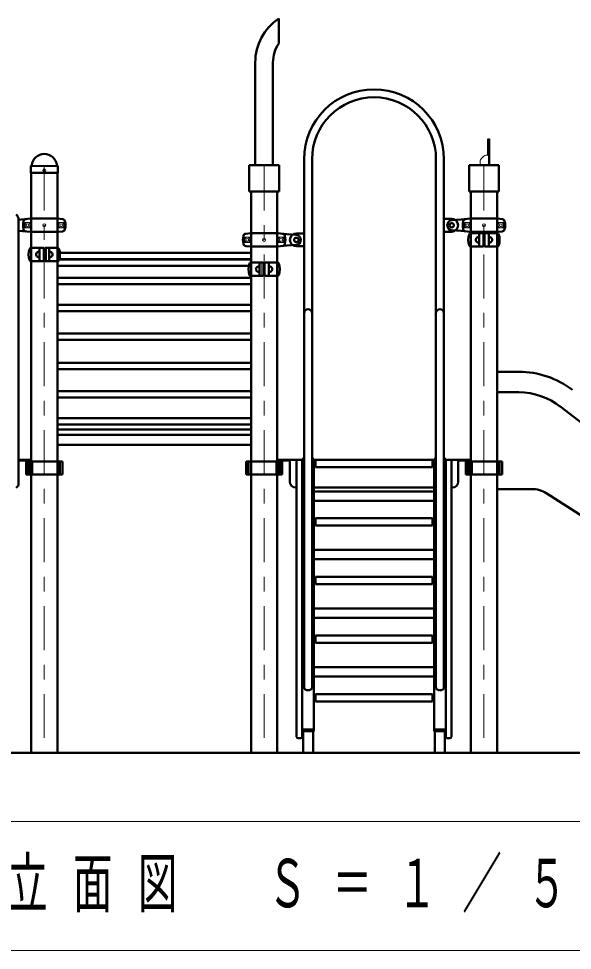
# Model space of a CAD drawing. Units: millimetres on the paper, scale 1:50. Extents: x -385 to 0, y -594 to 267.
# Drawn here: x -275.2 to -237.4, y -141.5 to -77.9 of the extents above; entities that cross this region are included whole.
import ezdxf

# ---------------------------------------------------------------- set-up
doc = ezdxf.new("R2010")
doc.units = ezdxf.units.MM
doc.linetypes.add('USER2', pattern=[6, 3, -1, 1, -1])
doc.layers.add('LY_1', color=140, linetype='Continuous', lineweight=50)
doc.styles.add('ＭＳ ゴシック', font='')
doc.styles.get('ＭＳ ゴシック').set_extended_font_data('MS Gothic')

msp = doc.modelspace()

# ---------------------------------------------------------------- linework, layer by layer
at = {"layer": 'LY_1'}
for p, q in [((-257.412, -79.602), (-257.412, -77.916)), ((-259.012, -87.912), (-259.012, -80.912)), ((-257.802, -87.912), (-257.802, -80.912)), ((-243.121, -86.112), (-243.121, -87.24)), ((-243.057, -86.112), (-243.057, -87.912)), ((-255.679, -98.013), (-255.679, -87.513)), ((-255.135, -98.013), (-255.135, -87.512)), ((-246.679, -98.013), (-246.679, -87.512)), ((-246.135, -98.013), (-246.135, -87.513)), ((-274.336, -88.422), (-274.327, -88.026)), ((-274.303, -87.968), (-274.281, -87.946)), ((-272.51, -87.968), (-272.532, -87.946)), ((-272.478, -88.422), (-272.486, -88.026)), ((-259.423, -87.912), (-257.391, -87.912)), ((-259.423, -89.712), (-259.423, -87.912)), ((-257.391, -89.712), (-257.391, -87.912)), ((-244.423, -89.712), (-244.423, -87.912)), ((-242.391, -87.912), (-244.423, -87.912)), ((-242.391, -89.712), (-242.391, -87.912)), ((-274.336, -88.422), (-274.326, -88.432)), ((-272.487, -88.432), (-274.326, -88.432)), ((-274.298, -88.432), (-274.298, -128.013)), ((-272.516, -88.432), (-272.516, -128.013)), ((-272.487, -88.432), (-272.478, -88.422)), ((-259.423, -89.712), (-257.391, -89.712)), ((-259.298, -89.712), (-259.298, -128.013)), ((-257.516, -89.712), (-257.516, -128.013)), ((-244.423, -89.712), (-242.391, -89.712)), ((-244.298, -89.712), (-244.298, -128.013)), ((-242.516, -89.712), (-242.516, -128.013)), ((-274.327, -91.563), (-275.191, -91.638)), ((-275.157, -109.613), (-275.157, -91.616)), ((-272.487, -91.563), (-274.327, -91.563)), ((-272.487, -91.563), (-272.171, -91.59)), ((-245.607, -91.573), (-246.135, -91.573)), ((-244.957, -91.618), (-245.587, -91.664)), ((-244.327, -91.563), (-244.957, -91.618)), ((-242.487, -91.563), (-244.327, -91.563)), ((-242.487, -91.563), (-242.171, -91.59)), ((-274.327, -92.463), (-275.157, -92.39)), ((-272.487, -92.463), (-274.327, -92.463)), ((-272.487, -92.463), (-272.171, -92.435)), ((-259.327, -92.563), (-259.642, -92.59)), ((-259.327, -92.563), (-257.486, -92.563)), ((-257.487, -92.563), (-256.857, -92.618)), ((-256.857, -92.618), (-256.226, -92.664)), ((-256.207, -92.573), (-255.679, -92.573)), ((-245.607, -92.453), (-246.135, -92.453)), ((-244.957, -92.407), (-245.587, -92.361)), ((-244.327, -92.463), (-244.957, -92.407)), ((-244.329, -92.563), (-243.477, -92.563)), ((-242.487, -92.463), (-244.327, -92.463)), ((-243.732, -93.013), (-243.732, -92.583)), ((-243.437, -92.603), (-243.437, -93.423)), ((-243.377, -92.603), (-243.377, -93.423)), ((-242.485, -92.563), (-243.337, -92.563)), ((-243.082, -93.013), (-243.082, -92.583)), ((-242.487, -92.463), (-242.171, -92.435)), ((-259.327, -93.463), (-259.642, -93.435)), ((-257.487, -93.463), (-256.857, -93.407)), ((-256.857, -93.407), (-256.226, -93.361)), ((-256.207, -93.453), (-255.678, -93.453)), ((-243.732, -92.827), (-243.772, -92.826)), ((-243.732, -93.198), (-243.772, -93.2)), ((-243.732, -93.013), (-243.732, -93.443)), ((-243.082, -92.827), (-243.042, -92.826)), ((-243.082, -93.013), (-243.082, -93.443)), ((-243.082, -93.198), (-243.042, -93.2)), ((-274.329, -93.563), (-273.477, -93.563)), ((-273.732, -93.827), (-273.772, -93.826)), ((-273.732, -94.013), (-273.732, -93.583)), ((-273.732, -94.013), (-273.732, -94.443)), ((-273.437, -93.603), (-273.437, -94.423)), ((-273.377, -93.603), (-273.377, -94.423)), ((-272.485, -93.563), (-273.337, -93.563)), ((-273.082, -94.013), (-273.082, -93.583)), ((-273.082, -93.827), (-273.042, -93.826)), ((-273.082, -94.013), (-273.082, -94.443)), ((-259.298, -93.896), (-272.516, -93.896)), ((-259.327, -93.463), (-257.486, -93.463)), ((-244.329, -93.463), (-243.477, -93.463)), ((-242.487, -93.463), (-243.337, -93.463)), ((-274.327, -94.463), (-273.477, -94.463)), ((-273.732, -94.198), (-273.772, -94.2)), ((-272.485, -94.463), (-273.337, -94.463)), ((-273.082, -94.198), (-273.042, -94.2)), ((-259.298, -94.345), (-272.387, -94.345)), ((-259.298, -94.33), (-272.382, -94.33)), ((-259.329, -94.563), (-258.477, -94.563)), ((-258.732, -95.013), (-258.732, -94.583)), ((-258.437, -94.603), (-258.437, -95.423)), ((-258.377, -94.603), (-258.377, -95.423)), ((-257.485, -94.563), (-258.337, -94.563)), ((-258.082, -95.013), (-258.082, -94.583)), ((-259.452, -94.779), (-272.516, -94.779)), ((-258.732, -94.827), (-258.772, -94.826)), ((-258.732, -95.198), (-258.772, -95.2)), ((-258.732, -95.013), (-258.732, -95.443)), ((-258.082, -94.827), (-258.042, -94.826)), ((-258.082, -95.013), (-258.082, -95.443)), ((-258.082, -95.198), (-258.042, -95.2)), ((-259.298, -95.61), (-272.516, -95.61)), ((-259.329, -95.463), (-258.477, -95.463)), ((-257.487, -95.463), (-258.337, -95.463)), ((-259.298, -96.044), (-272.516, -96.044)), ((-259.298, -97.453), (-272.516, -97.453)), ((-259.298, -97.887), (-272.516, -97.887)), ((-255.679, -123.532), (-255.679, -98.013)), ((-255.135, -123.532), (-255.135, -98.013)), ((-246.679, -123.532), (-246.679, -98.013)), ((-246.135, -123.532), (-246.135, -98.013)), ((-259.298, -99.396), (-272.516, -99.396)), ((-259.298, -99.83), (-272.516, -99.83)), ((-259.298, -101.396), (-272.516, -101.396)), ((-259.298, -101.83), (-272.516, -101.83)), ((-242.516, -102.013), (-241.027, -102.013)), ((-259.298, -103.338), (-272.516, -103.338)), ((-242.516, -103.413), (-241.027, -103.413)), ((-259.298, -103.772), (-272.516, -103.772)), ((-216.731, -120.86), (-238.226, -104.363)), ((-259.298, -105.181), (-272.516, -105.181)), ((-259.298, -105.615), (-272.516, -105.615)), ((-259.298, -105.943), (-272.516, -105.943)), ((-259.298, -106.323), (-272.516, -106.323)), ((-259.298, -106.323), (-272.516, -106.323)), ((-259.298, -107.003), (-272.516, -107.003)), ((-274.298, -108.013), (-275.157, -108.013)), ((-274.298, -108.059), (-275.157, -108.059)), ((-257.516, -108.013), (-256.657, -108.013)), ((-257.516, -108.059), (-256.657, -108.059)), ((-256.657, -108.073), (-256.657, -109.513)), ((-255.807, -108.013), (-256.597, -108.013)), ((-255.807, -108.013), (-256.087, -108.013)), ((-255.807, -107.949), (-255.679, -107.949)), ((-255.807, -126.913), (-255.807, -107.949)), ((-255.135, -107.949), (-255.007, -107.949)), ((-255.007, -126.533), (-255.007, -107.949)), ((-246.807, -108.013), (-255.007, -108.013)), ((-254.907, -108.513), (-254.907, -108.013)), ((-246.907, -108.513), (-246.907, -108.013)), ((-246.679, -107.949), (-246.807, -107.949)), ((-246.807, -126.533), (-246.807, -107.949)), ((-246.007, -107.949), (-246.135, -107.949)), ((-246.007, -126.913), (-246.007, -107.949)), ((-246.007, -108.013), (-245.727, -108.013)), ((-245.217, -108.013), (-246.007, -108.013)), ((-244.298, -108.013), (-245.157, -108.013)), ((-244.298, -108.059), (-245.157, -108.059)), ((-245.157, -108.073), (-245.157, -109.513)), ((-274.643, -108.133), (-272.17, -108.133)), ((-274.643, -108.133), (-274.643, -109.033)), ((-274.488, -108.133), (-274.488, -109.033)), ((-274.429, -108.133), (-274.429, -109.033)), ((-274.241, -108.133), (-274.241, -109.033)), ((-272.337, -108.133), (-272.337, -109.033)), ((-272.17, -108.133), (-272.17, -109.033)), ((-259.643, -108.133), (-259.643, -109.033)), ((-257.17, -108.133), (-259.643, -108.133)), ((-259.477, -108.133), (-259.477, -109.033)), ((-257.572, -108.133), (-257.572, -109.033)), ((-257.385, -108.133), (-257.385, -109.033)), ((-257.326, -108.133), (-257.326, -109.033)), ((-257.17, -108.133), (-257.17, -109.033)), ((-256.187, -126.913), (-256.187, -108.113)), ((-250.907, -108.513), (-254.907, -108.513)), ((-250.907, -108.513), (-246.907, -108.513)), ((-245.627, -126.913), (-245.627, -108.113)), ((-244.643, -108.133), (-244.643, -109.033)), ((-244.643, -108.133), (-242.17, -108.133)), ((-244.488, -108.133), (-244.488, -109.033)), ((-244.429, -108.133), (-244.429, -109.033)), ((-244.241, -108.133), (-244.241, -109.033)), ((-242.337, -108.133), (-242.337, -109.033)), ((-242.17, -108.133), (-242.17, -109.033)), ((-274.643, -109.033), (-272.17, -109.033)), ((-257.17, -109.033), (-259.643, -109.033)), ((-244.643, -109.033), (-242.17, -109.033)), ((-256.187, -109.913), (-256.257, -109.913)), ((-250.907, -109.913), (-255.007, -109.913)), ((-250.907, -109.913), (-246.807, -109.913)), ((-245.627, -109.913), (-245.557, -109.913)), ((-255.007, -110.173), (-246.807, -110.173)), ((-242.516, -110.013), (-240.175, -110.013)), ((-239.119, -110.327), (-219.604, -122.799)), ((-255.007, -110.811), (-246.807, -110.811)), ((-250.907, -112.013), (-254.907, -112.013)), ((-254.907, -112.513), (-254.907, -112.013)), ((-250.907, -112.513), (-254.907, -112.513)), ((-250.907, -112.013), (-246.907, -112.013)), ((-250.907, -112.513), (-246.907, -112.513)), ((-246.907, -112.513), (-246.907, -112.013)), ((-255.007, -114.173), (-246.807, -114.173)), ((-255.007, -114.811), (-246.807, -114.811)), ((-250.907, -116.013), (-254.907, -116.013)), ((-254.907, -116.513), (-254.907, -116.013)), ((-250.907, -116.013), (-246.907, -116.013)), ((-246.907, -116.513), (-246.907, -116.013)), ((-250.907, -116.513), (-254.907, -116.513)), ((-250.907, -116.513), (-246.907, -116.513)), ((-255.007, -118.173), (-246.807, -118.173)), ((-255.007, -118.811), (-246.807, -118.811)), ((-250.907, -120.013), (-254.907, -120.013)), ((-254.907, -120.513), (-254.907, -120.013)), ((-250.907, -120.013), (-246.907, -120.013)), ((-246.907, -120.513), (-246.907, -120.013)), ((-250.907, -120.513), (-254.907, -120.513)), ((-250.907, -120.513), (-246.907, -120.513)), ((-255.007, -122.173), (-246.807, -122.173)), ((-255.007, -122.811), (-246.807, -122.811)), ((-250.907, -124.013), (-254.907, -124.013)), ((-254.907, -124.513), (-254.907, -124.013)), ((-250.907, -124.513), (-254.907, -124.513)), ((-250.907, -124.013), (-246.907, -124.013)), ((-250.907, -124.513), (-246.907, -124.513)), ((-246.907, -124.513), (-246.907, -124.013)), ((-255.807, -126.413), (-255.007, -126.413)), ((-246.007, -126.413), (-246.807, -126.413)), ((-256.087, -127.013), (-255.907, -127.013)), ((-255.807, -126.533), (-255.007, -126.533)), ((-255.747, -128.013), (-255.747, -126.533)), ((-255.067, -128.013), (-255.067, -126.533)), ((-246.007, -126.533), (-246.807, -126.533)), ((-246.747, -128.013), (-246.747, -126.533)), ((-246.067, -128.013), (-246.067, -126.533)), ((-245.727, -127.013), (-245.907, -127.013))]:
    msp.add_line(p, q, dxfattribs=at)
at = {"layer": 'LY_1', "color": 7, "lineweight": 13}
for p, q in [((-243.057, -86.112), (-243.121, -86.112)), ((-243.657, -87.912), (-243.657, -87.623)), ((-243.415, -87.299), (-243.598, -87.482)), ((-243.274, -87.24), (-243.057, -87.24)), ((-272.513, -88.002), (-274.3, -88.002)), ((-272.55, -87.932), (-274.261, -87.932)), ((-274.742, -92.197), (-274.742, -91.828)), ((-274.372, -91.828), (-274.742, -91.828)), ((-272.442, -91.828), (-272.072, -91.828)), ((-272.072, -92.197), (-272.072, -91.828)), ((-244.742, -92.197), (-244.742, -91.828)), ((-244.372, -91.828), (-244.742, -91.828)), ((-242.442, -91.828), (-242.072, -91.828)), ((-242.072, -92.197), (-242.072, -91.828)), ((-274.372, -92.197), (-274.742, -92.197)), ((-272.442, -92.197), (-272.072, -92.197)), ((-244.372, -92.197), (-244.742, -92.197)), ((-242.442, -92.197), (-242.072, -92.197)), ((-259.742, -93.197), (-259.742, -92.828)), ((-259.372, -92.828), (-259.742, -92.828)), ((-259.372, -93.197), (-259.742, -93.197)), ((-257.442, -92.828), (-257.072, -92.828)), ((-257.442, -93.197), (-257.072, -93.197)), ((-257.072, -93.197), (-257.072, -92.828)), ((-273.247, -93.603), (-273.247, -94.423)), ((-258.567, -94.603), (-258.567, -95.423)), ((-229.339, -132.694), (-286.139, -132.694)), ((-286.139, -141.494), (-229.339, -141.494))]:
    msp.add_line(p, q, dxfattribs=at)
at = {"layer": 'LY_1', "color": 7, "linetype": 'USER2', "lineweight": 13}
for p, q in [((-273.407, -88.002), (-273.407, -128.013)), ((-258.407, -88.002), (-258.407, -128.013)), ((-243.407, -88.002), (-243.407, -128.013))]:
    msp.add_line(p, q, dxfattribs=at)
at = {"layer": 'LY_1', "color": 7}
msp.add_line((-201.545, -128.013), (-314.319, -128.013), dxfattribs=at)
at = {"layer": 'LY_1'}
for points in [[(-255.135, -123.532), (-255.137, -123.561), (-255.144, -123.589), (-255.155, -123.616), (-255.171, -123.642), (-255.191, -123.666), (-255.214, -123.687), (-255.241, -123.706), (-255.271, -123.722), (-255.303, -123.735), (-255.336, -123.744), (-255.371, -123.75), (-255.407, -123.751), (-255.442, -123.75), (-255.477, -123.744), (-255.511, -123.735), (-255.543, -123.722), (-255.572, -123.706), (-255.599, -123.687), (-255.622, -123.666), (-255.642, -123.642), (-255.658, -123.616), (-255.669, -123.589), (-255.676, -123.561), (-255.679, -123.532)], [(-246.679, -123.532), (-246.676, -123.561), (-246.669, -123.589), (-246.658, -123.616), (-246.642, -123.642), (-246.622, -123.666), (-246.599, -123.687), (-246.572, -123.706), (-246.543, -123.722), (-246.511, -123.735), (-246.477, -123.744), (-246.442, -123.75), (-246.407, -123.751), (-246.371, -123.75), (-246.336, -123.744), (-246.303, -123.735), (-246.271, -123.722), (-246.241, -123.706), (-246.214, -123.687), (-246.191, -123.666), (-246.171, -123.642), (-246.155, -123.616), (-246.144, -123.589), (-246.137, -123.561), (-246.135, -123.532)]]:
    msp.add_lwpolyline(points, dxfattribs=at)
for centre, radius in [((-273.407, -88.272), 0.06), ((-245.607, -92.013), 0.15), ((-256.207, -93.013), 0.15)]:
    msp.add_circle(centre, radius, dxfattribs=at)
at = {"layer": 'LY_1', "color": 7, "lineweight": 13}
for centre, radius in [((-274.557, -92.013), 0.185), ((-274.557, -92.013), 0.1), ((-273.407, -92.013), 0.1), ((-272.257, -92.013), 0.185), ((-272.257, -92.013), 0.1), ((-244.557, -92.013), 0.185), ((-244.557, -92.013), 0.1), ((-243.407, -92.013), 0.1), ((-242.257, -92.013), 0.185), ((-242.257, -92.013), 0.1), ((-259.557, -93.013), 0.185), ((-259.557, -93.013), 0.1), ((-258.407, -93.013), 0.1), ((-257.257, -93.013), 0.185), ((-257.257, -93.013), 0.1)]:
    msp.add_circle(centre, radius, dxfattribs=at)
at = {"layer": 'LY_1'}
for centre, radius, start, end in [((-255.407, -80.912), 3.605, 123.79148, 180), ((-255.407, -80.912), 2.395, 146.84151, 180), ((-250.907, -87.513), 4.772, 0, 180), ((-250.907, -87.513), 4.228, 0, 180), ((-273.407, -88.013), 0.864, 90, 173.3676), ((-273.407, -88.013), 0.864, 6.6324, 90), ((-274.244, -88.027), 0.084, 135, 178.99605), ((-274.321, -87.906), 0.056, 315, 353.3676), ((-272.493, -87.906), 0.056, 186.6324, 225), ((-272.57, -88.027), 0.084, 1.00395, 45), ((-275.557, -91.616), 0.4, 0, 53.97263), ((-273.857, -92.013), 1, 163.80375, 196.19625), ((-274.625, -91.789), 0.2, 95, 163.80375), ((-272.188, -91.789), 0.2, 16.19625, 85), ((-272.957, -92.013), 1, 343.80375, 16.19625), ((-245.557, -92.013), 0.35, 95, 265), ((-245.607, -92.013), 0.44, 270, 90), ((-243.857, -92.013), 1, 163.80375, 196.19625), ((-244.625, -91.789), 0.2, 95, 163.80375), ((-242.188, -91.789), 0.2, 16.19625, 85), ((-242.957, -92.013), 1, 343.80375, 16.19625), ((-274.625, -92.236), 0.2, 196.19625, 265), ((-272.188, -92.236), 0.2, 275, 343.80375), ((-258.857, -93.013), 1, 163.80375, 196.19625), ((-259.625, -92.789), 0.2, 95, 163.80375), ((-257.188, -92.789), 0.2, 16.19625, 85), ((-257.957, -93.013), 1, 343.80375, 16.19625), ((-256.207, -93.013), 0.44, 90, 270), ((-256.256, -93.013), 0.35, 275, 85), ((-244.625, -92.236), 0.2, 196.19625, 265), ((-243.355, -93.013), 1.122, 159.19706, 200.80294), ((-244.329, -92.643), 0.08, 90, 159.19706), ((-243.712, -92.583), 0.02, 90, 180), ((-243.477, -92.603), 0.04, 0, 90), ((-243.337, -92.603), 0.04, 90, 180), ((-243.102, -92.583), 0.02, 0, 90), ((-242.485, -92.643), 0.08, 20.80294, 90), ((-243.458, -93.013), 1.122, 339.19706, 20.80294), ((-242.188, -92.236), 0.2, 275, 343.80375), ((-259.625, -93.236), 0.2, 196.19625, 265), ((-257.188, -93.236), 0.2, 275, 343.80375), ((-244.329, -93.383), 0.08, 200.80294, 270), ((-243.778, -93.013), 0.187, 88, 272), ((-243.712, -93.443), 0.02, 180, 270), ((-243.477, -93.423), 0.04, 270, 0), ((-243.337, -93.423), 0.04, 180, 270), ((-243.102, -93.443), 0.02, 270, 0), ((-243.035, -93.013), 0.187, 268, 92), ((-242.485, -93.383), 0.08, 270, 339.19706), ((-273.355, -94.013), 1.122, 159.19706, 200.80294), ((-274.329, -93.643), 0.08, 90, 159.19706), ((-273.778, -94.013), 0.187, 88, 272), ((-273.712, -93.583), 0.02, 90, 180), ((-273.477, -93.603), 0.04, 0, 90), ((-273.337, -93.603), 0.04, 90, 180), ((-273.102, -93.583), 0.02, 0, 90), ((-273.035, -94.013), 0.187, 268, 92), ((-272.485, -93.643), 0.08, 20.80294, 90), ((-273.458, -94.013), 1.122, 339.19706, 20.80294), ((-274.329, -94.383), 0.08, 200.80294, 270), ((-273.712, -94.443), 0.02, 180, 270), ((-273.477, -94.423), 0.04, 270, 0), ((-273.337, -94.423), 0.04, 180, 270), ((-273.102, -94.443), 0.02, 270, 0), ((-272.485, -94.383), 0.08, 270, 339.19706), ((-258.355, -95.013), 1.122, 159.19706, 200.80294), ((-259.329, -94.643), 0.08, 90, 159.19706), ((-258.712, -94.583), 0.02, 90, 180), ((-258.477, -94.603), 0.04, 0, 90), ((-258.337, -94.603), 0.04, 90, 180), ((-258.102, -94.583), 0.02, 0, 90), ((-257.485, -94.643), 0.08, 20.80294, 90), ((-258.458, -95.013), 1.122, 339.19706, 20.80294), ((-258.778, -95.013), 0.187, 88, 272), ((-258.035, -95.013), 0.187, 268, 92), ((-259.329, -95.383), 0.08, 200.80294, 270), ((-258.712, -95.443), 0.02, 180, 270), ((-258.477, -95.423), 0.04, 270, 0), ((-258.337, -95.423), 0.04, 180, 270), ((-258.102, -95.443), 0.02, 270, 0), ((-257.485, -95.383), 0.08, 270, 339.19706), ((-255.407, -98.013), 0.272, 0, 180), ((-246.407, -98.013), 0.272, 0, 180), ((-241.027, -108.013), 6, 52.49493, 90), ((-241.027, -108.013), 4.6, 51.75932, 90), ((-256.597, -108.073), 0.06, 90, 180), ((-256.087, -108.113), 0.1, 90, 180), ((-255.907, -108.113), 0.1, 0, 90), ((-245.907, -108.113), 0.1, 90, 180), ((-245.727, -108.113), 0.1, 0, 90), ((-245.217, -108.073), 0.06, 0, 90), ((-275.557, -109.613), 0.4, 307.17499, 0), ((-256.257, -109.513), 0.4, 180, 270), ((-245.557, -109.513), 0.4, 270, 0), ((-240.175, -112.013), 2, 57.96855, 90), ((-256.087, -126.913), 0.1, 180, 270), ((-255.907, -126.913), 0.1, 270, 0), ((-245.907, -126.913), 0.1, 180, 270), ((-245.727, -126.913), 0.1, 270, 0)]:
    msp.add_arc(centre, radius, start, end, dxfattribs=at)
at = {"layer": 'LY_1', "color": 7, "lineweight": 13}
for centre, radius, start, end in [((-243.457, -87.623), 0.2, 135, 180), ((-243.274, -87.44), 0.2, 90, 135), ((-276.932, -92.013), 2.567, 355.87048, 4.12952), ((-269.881, -92.013), 2.567, 175.87048, 184.12952), ((-246.932, -92.013), 2.567, 355.87048, 4.12952), ((-239.881, -92.013), 2.567, 175.87048, 184.12952), ((-261.932, -93.013), 2.567, 355.87048, 4.12952), ((-254.881, -93.013), 2.567, 175.87048, 184.12952), ((-273.287, -93.603), 0.04, 0, 90), ((-273.287, -94.423), 0.04, 270, 0), ((-258.527, -94.603), 0.04, 90, 180), ((-258.527, -95.423), 0.04, 180, 270)]:
    msp.add_arc(centre, radius, start, end, dxfattribs=at)

# ---------------------------------------------------------------- texts
at = {"layer": 'LY_1', "color": 7, "insert": (-284.739, -137.094), "char_height": 3.299, "attachment_point": 4, "style": 'ＭＳ ゴシック'}
msp.add_mtext('\\T1.64;\\W0.6;Ｃ視立面図\u3000Ｓ＝１／５０', dxfattribs=at)

doc.saveas('drawing.dxf')
